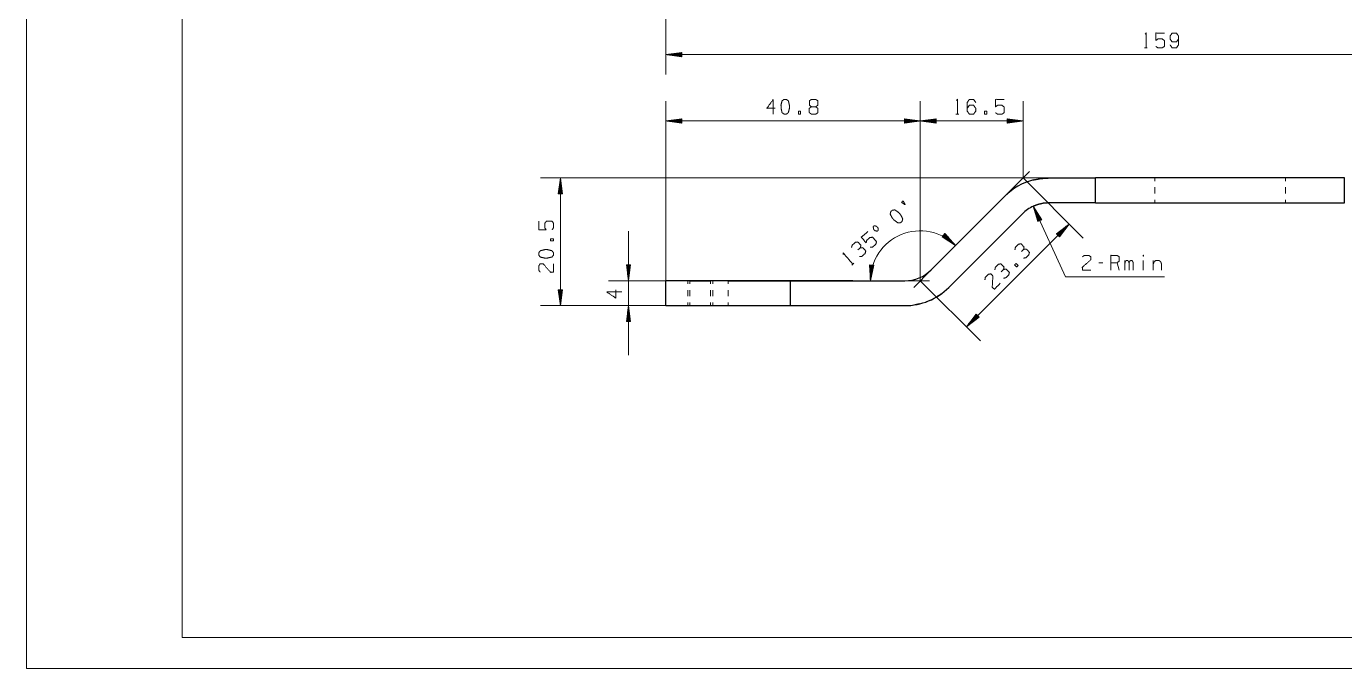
# Model space of a CAD drawing. Header units: millimetres. Extents: x 0 to 420, y 0 to 297.
# Drawn here: x 0 to 211.7, y 0 to 103.1 of the extents above; entities that cross this region are included whole.
import ezdxf

# ---------------------------------------------------------------- set-up
doc = ezdxf.new("R2010")
doc.units = ezdxf.units.MM
doc.layers.add('101', color=7, linetype='Continuous', true_color=0xffffff)

msp = doc.modelspace()

# ---------------------------------------------------------------- linework, layer by layer
at = {"layer": '101', "color": 133, "linetype": 'Continuous', "lineweight": 18}
for p, q in [((0, 297), (0, 0)), ((25, 292), (25, 5)), ((25, 5), (415, 5)), ((0, 0), (420, 0))]:
    msp.add_line(p, q, dxfattribs=at)
at = {"layer": '101', "color": 22, "linetype": 'Continuous', "lineweight": 18}
for p, q in [((102.74, 190.94), (102.74, 95.41)), ((105.28, 98.91), (102.74, 98.58)), ((102.74, 98.58), (105.28, 98.25)), ((261.74, 98.58), (102.74, 98.58)), ((105.28, 98.61), (102.94, 98.61)), ((105.28, 98.55), (102.94, 98.55)), ((105.28, 98.66), (103.32, 98.66)), ((105.28, 98.5), (103.32, 98.5)), ((105.28, 98.71), (103.71, 98.71)), ((105.28, 98.45), (103.71, 98.45)), ((105.28, 98.76), (104.1, 98.76)), ((105.28, 98.4), (104.1, 98.4)), ((105.28, 98.81), (104.48, 98.81)), ((105.28, 98.35), (104.48, 98.35)), ((105.28, 98.86), (104.87, 98.86)), ((105.28, 98.3), (104.87, 98.3)), ((105.28, 98.91), (105.25, 98.91)), ((105.28, 98.91), (105.25, 98.91)), ((105.28, 98.25), (105.25, 98.25)), ((105.28, 98.25), (105.25, 98.25)), ((105.28, 98.25), (105.28, 98.91)), ((102.74, 62.28), (102.74, 91.1)), ((143.59, 62.28), (143.59, 91.1)), ((143.59, 62.28), (143.59, 91.1)), ((160.09, 78.78), (160.09, 91.1)), ((105.28, 88.26), (102.74, 87.93)), ((102.74, 87.93), (105.28, 87.59)), ((102.74, 87.93), (143.59, 87.93)), ((105.28, 87.95), (102.94, 87.95)), ((105.28, 87.9), (102.94, 87.9)), ((105.28, 88), (103.32, 88)), ((105.28, 87.85), (103.32, 87.85)), ((105.28, 88.06), (103.71, 88.06)), ((105.28, 87.8), (103.71, 87.8)), ((105.28, 88.11), (104.1, 88.11)), ((105.28, 87.75), (104.1, 87.75)), ((105.28, 88.16), (104.48, 88.16)), ((105.28, 87.7), (104.48, 87.7)), ((105.28, 88.21), (104.87, 88.21)), ((105.28, 87.65), (104.87, 87.65)), ((105.28, 88.26), (105.25, 88.26)), ((105.28, 88.26), (105.25, 88.26)), ((105.28, 87.6), (105.25, 87.6)), ((105.28, 87.6), (105.25, 87.6)), ((105.28, 87.59), (105.28, 88.26)), ((141.05, 88.26), (141.08, 88.26)), ((141.05, 88.26), (141.08, 88.26)), ((141.05, 88.26), (141.05, 87.59)), ((143.59, 87.93), (141.05, 88.26)), ((141.05, 88.21), (141.47, 88.21)), ((141.05, 88.16), (141.85, 88.16)), ((141.05, 88.11), (142.24, 88.11)), ((141.05, 88.06), (142.62, 88.06)), ((141.05, 88), (143.01, 88)), ((141.05, 87.95), (143.39, 87.95)), ((141.05, 87.59), (143.59, 87.93)), ((141.05, 87.9), (143.39, 87.9)), ((141.05, 87.85), (143.01, 87.85)), ((141.05, 87.8), (142.62, 87.8)), ((141.05, 87.75), (142.24, 87.75)), ((141.05, 87.7), (141.85, 87.7)), ((141.05, 87.65), (141.47, 87.65)), ((141.05, 87.6), (141.08, 87.6)), ((141.05, 87.6), (141.08, 87.6)), ((146.13, 88.26), (143.59, 87.93)), ((143.59, 87.93), (146.13, 87.59)), ((143.59, 87.93), (160.09, 87.93)), ((146.13, 87.95), (143.78, 87.95)), ((146.13, 87.9), (143.78, 87.9)), ((146.13, 88), (144.17, 88)), ((146.13, 87.85), (144.17, 87.85)), ((146.13, 88.06), (144.55, 88.06)), ((146.13, 87.8), (144.55, 87.8)), ((146.13, 88.11), (144.94, 88.11)), ((146.13, 87.75), (144.94, 87.75)), ((146.13, 88.16), (145.32, 88.16)), ((146.13, 87.7), (145.32, 87.7)), ((146.13, 88.21), (145.71, 88.21)), ((146.13, 87.65), (145.71, 87.65)), ((146.13, 88.26), (146.1, 88.26)), ((146.13, 88.26), (146.1, 88.26)), ((146.13, 87.6), (146.1, 87.6)), ((146.13, 87.6), (146.1, 87.6)), ((146.13, 87.59), (146.13, 88.26)), ((157.55, 88.26), (157.58, 88.26)), ((157.55, 88.26), (157.58, 88.26)), ((157.55, 88.26), (157.55, 87.59)), ((160.09, 87.93), (157.55, 88.26)), ((157.55, 88.21), (157.97, 88.21)), ((157.55, 88.16), (158.35, 88.16)), ((157.55, 88.11), (158.74, 88.11)), ((157.55, 88.06), (159.12, 88.06)), ((157.55, 88), (159.51, 88)), ((157.55, 87.95), (159.89, 87.95)), ((157.55, 87.59), (160.09, 87.93)), ((157.55, 87.9), (159.89, 87.9)), ((157.55, 87.85), (159.51, 87.85)), ((157.55, 87.8), (159.12, 87.8)), ((157.55, 87.75), (158.74, 87.75)), ((157.55, 87.7), (158.35, 87.7)), ((157.55, 87.65), (157.97, 87.65)), ((157.55, 87.6), (157.58, 87.6)), ((157.55, 87.6), (157.58, 87.6)), ((171.74, 78.78), (82.6, 78.78)), ((85.78, 78.78), (85.44, 76.24)), ((85.75, 76.24), (85.75, 78.59)), ((86.11, 76.24), (85.78, 78.78)), ((85.78, 58.28), (85.78, 78.78)), ((85.8, 76.24), (85.8, 78.59)), ((160.09, 78.78), (169.74, 69.13)), ((85.44, 76.24), (85.44, 76.27)), ((85.44, 76.24), (85.44, 76.27)), ((85.44, 76.24), (86.11, 76.24)), ((85.5, 76.24), (85.5, 76.66)), ((85.55, 76.24), (85.55, 77.05)), ((85.6, 76.24), (85.6, 77.43)), ((85.65, 76.24), (85.65, 77.82)), ((85.7, 76.24), (85.7, 78.2)), ((85.85, 76.24), (85.85, 78.2)), ((85.9, 76.24), (85.9, 77.82)), ((85.95, 76.24), (85.95, 77.43)), ((86, 76.24), (86, 77.05)), ((86.05, 76.24), (86.05, 76.66)), ((86.11, 76.24), (86.11, 76.27)), ((86.11, 76.24), (86.11, 76.27)), ((163.1, 72.07), (161.74, 74.24)), ((161.74, 74.24), (162.49, 71.79)), ((166.91, 62.89), (161.74, 74.24)), ((162.77, 71.92), (161.8, 74.06)), ((162.82, 71.94), (161.85, 74.08)), ((162.73, 71.9), (161.91, 73.69)), ((162.68, 71.88), (162.03, 73.31)), ((162.87, 71.96), (162.05, 73.75)), ((162.63, 71.86), (162.14, 72.94)), ((162.91, 71.98), (162.26, 73.42)), ((162.59, 71.84), (162.26, 72.57)), ((162.54, 71.82), (162.37, 72.2)), ((162.96, 72.01), (162.47, 73.09)), ((162.49, 71.79), (163.1, 72.07)), ((163, 72.03), (162.67, 72.76)), ((163.05, 72.05), (162.88, 72.43)), ((163.1, 72.07), (163.08, 72.1)), ((163.1, 72.07), (163.08, 72.1)), ((96.71, 50.35), (96.71, 70.22)), ((150.99, 54.88), (167.49, 71.38)), ((162.5, 71.8), (162.48, 71.82)), ((162.5, 71.8), (162.48, 71.82)), ((167.49, 71.38), (165.46, 69.82)), ((165.5, 69.78), (165.8, 70.07)), ((165.54, 69.74), (166.1, 70.31)), ((165.57, 69.71), (166.41, 70.55)), ((165.61, 69.67), (166.72, 70.78)), ((165.64, 69.64), (167.03, 71.02)), ((165.68, 69.6), (167.34, 71.26)), ((165.72, 69.56), (167.38, 71.22)), ((165.75, 69.53), (167.14, 70.91)), ((165.79, 69.49), (166.9, 70.61)), ((165.82, 69.46), (166.66, 70.3)), ((165.86, 69.42), (166.43, 69.99)), ((165.93, 69.34), (167.49, 71.38)), ((147.55, 69.86), (147.11, 69.35)), ((147.11, 69.35), (147.14, 69.33)), ((147.11, 69.35), (147.14, 69.33)), ((147.11, 69.35), (149.26, 67.95)), ((147.15, 69.39), (147.46, 69.12)), ((147.18, 69.43), (147.79, 68.91)), ((147.21, 69.47), (148.12, 68.7)), ((147.25, 69.51), (148.44, 68.48)), ((147.28, 69.55), (148.77, 68.27)), ((147.31, 69.59), (149.1, 68.06)), ((147.34, 69.62), (149.13, 68.1)), ((147.38, 69.66), (148.87, 68.39)), ((147.41, 69.7), (148.61, 68.68)), ((147.44, 69.74), (148.35, 68.97)), ((147.48, 69.78), (148.09, 69.26)), ((147.51, 69.82), (147.83, 69.55)), ((147.54, 69.86), (147.57, 69.84)), ((147.54, 69.86), (147.57, 69.84)), ((149.26, 67.95), (147.55, 69.86)), ((165.46, 69.81), (165.49, 69.84)), ((165.46, 69.81), (165.49, 69.84)), ((165.46, 69.82), (165.93, 69.34)), ((165.9, 69.38), (166.19, 69.68)), ((165.93, 69.35), (165.95, 69.37)), ((165.93, 69.35), (165.95, 69.37)), ((96.37, 64.82), (96.71, 62.28)), ((97.04, 64.82), (96.37, 64.82)), ((96.38, 64.82), (96.38, 64.79)), ((96.38, 64.82), (96.38, 64.79)), ((96.43, 64.82), (96.43, 64.41)), ((96.48, 64.82), (96.48, 64.02)), ((96.53, 64.82), (96.53, 63.63)), ((96.58, 64.82), (96.58, 63.25)), ((96.63, 64.82), (96.63, 62.86)), ((96.68, 64.82), (96.68, 62.48)), ((96.71, 62.28), (97.04, 64.82)), ((96.73, 64.82), (96.73, 62.48)), ((96.78, 64.82), (96.78, 62.86)), ((96.84, 64.82), (96.84, 63.25)), ((96.89, 64.82), (96.89, 63.63)), ((96.94, 64.82), (96.94, 64.02)), ((96.99, 64.82), (96.99, 64.41)), ((97.04, 64.82), (97.04, 64.79)), ((97.04, 64.82), (97.04, 64.79)), ((135.44, 64.84), (135.43, 64.81)), ((135.44, 64.84), (135.43, 64.81)), ((135.43, 64.84), (135.57, 62.28)), ((136.1, 64.79), (135.43, 64.84)), ((135.49, 64.84), (135.45, 64.42)), ((135.54, 64.83), (135.47, 64.03)), ((135.59, 64.83), (135.5, 63.64)), ((135.64, 64.83), (135.52, 63.25)), ((135.69, 64.82), (135.54, 62.87)), ((135.74, 64.82), (135.56, 62.48)), ((135.57, 62.28), (136.1, 64.79)), ((135.79, 64.81), (135.61, 62.47)), ((135.84, 64.81), (135.69, 62.85)), ((135.89, 64.81), (135.77, 63.23)), ((135.94, 64.8), (135.85, 63.62)), ((135.99, 64.8), (135.93, 64)), ((136.04, 64.79), (136.01, 64.38)), ((136.09, 64.79), (136.09, 64.76)), ((136.09, 64.79), (136.09, 64.76)), ((102.74, 62.28), (93.53, 62.28)), ((122.74, 62.28), (138.74, 62.28)), ((143.59, 62.28), (153.24, 52.63)), ((169.45, 62.89), (166.91, 62.89)), ((169.45, 62.89), (182.8, 62.89)), ((85.44, 60.82), (85.44, 60.79)), ((85.44, 60.82), (85.44, 60.79)), ((85.44, 60.82), (85.78, 58.28)), ((86.11, 60.82), (85.44, 60.82)), ((85.5, 60.82), (85.5, 60.41)), ((85.55, 60.82), (85.55, 60.02)), ((85.6, 60.82), (85.6, 59.63)), ((85.65, 60.82), (85.65, 59.25)), ((85.7, 60.82), (85.7, 58.86)), ((85.75, 60.82), (85.75, 58.48)), ((85.78, 58.28), (86.11, 60.82)), ((85.8, 60.82), (85.8, 58.48)), ((85.85, 60.82), (85.85, 58.86)), ((85.9, 60.82), (85.9, 59.25)), ((85.95, 60.82), (85.95, 59.63)), ((86, 60.82), (86, 60.02)), ((86.05, 60.82), (86.05, 60.41)), ((86.11, 60.82), (86.11, 60.79)), ((86.11, 60.82), (86.11, 60.79)), ((132.74, 58.28), (82.6, 58.28)), ((102.74, 58.28), (93.53, 58.28)), ((96.71, 58.28), (96.37, 55.74)), ((96.58, 55.74), (96.58, 57.32)), ((96.63, 55.74), (96.63, 57.7)), ((96.68, 55.74), (96.68, 58.09)), ((97.04, 55.74), (96.71, 58.28)), ((96.73, 55.74), (96.73, 58.09)), ((96.78, 55.74), (96.78, 57.7)), ((96.84, 55.74), (96.84, 57.32)), ((96.37, 55.74), (97.04, 55.74)), ((96.38, 55.74), (96.38, 55.77)), ((96.38, 55.74), (96.38, 55.77)), ((96.43, 55.74), (96.43, 56.16)), ((96.48, 55.74), (96.48, 56.55)), ((96.53, 55.74), (96.53, 56.93)), ((96.89, 55.74), (96.89, 56.93)), ((96.94, 55.74), (96.94, 56.55)), ((96.99, 55.74), (96.99, 56.16)), ((97.04, 55.74), (97.04, 55.77)), ((97.04, 55.74), (97.04, 55.77)), ((152.55, 56.91), (150.99, 54.88)), ((150.99, 54.88), (153.03, 56.44)), ((152.77, 56.69), (151.11, 55.03)), ((152.81, 56.66), (151.15, 55)), ((152.74, 56.73), (151.35, 55.34)), ((152.84, 56.62), (151.46, 55.23)), ((152.7, 56.76), (151.59, 55.65)), ((152.88, 56.58), (151.77, 55.47)), ((152.66, 56.8), (151.82, 55.96)), ((152.63, 56.83), (152.06, 56.27)), ((152.92, 56.55), (152.07, 55.71)), ((152.59, 56.87), (152.3, 56.58)), ((152.95, 56.51), (152.38, 55.94)), ((152.56, 56.91), (152.53, 56.88)), ((152.56, 56.91), (152.53, 56.88)), ((153.03, 56.44), (152.55, 56.91)), ((152.99, 56.48), (152.69, 56.18)), ((153.02, 56.44), (153, 56.42)), ((153.02, 56.44), (153, 56.42))]:
    msp.add_line(p, q, dxfattribs=at)
at = {"layer": '101', "color": 72, "linetype": 'Continuous', "lineweight": 18}
for p, q in [((179.62, 99.67), (180.05, 99.67)), ((149.32, 89.02), (149.75, 89.02)), ((132.6, 64.8), (132.92, 65.08)), ((172.91, 65.18), (172.24, 65.18)), ((175.53, 63.98), (175.19, 65.18)), ((176.46, 63.98), (176.46, 65.55)), ((179.41, 65.55), (179.41, 63.98)), ((181.01, 65.55), (181.01, 63.98))]:
    msp.add_line(p, q, dxfattribs=at)
at = {"layer": '101', "color": 151, "linetype": 'Continuous', "lineweight": 18}
for p, q in [((157.16, 75.85), (161.15, 79.84)), ((145.35, 64.04), (142.53, 61.22)), ((141.1, 62.28), (145.09, 62.28))]:
    msp.add_line(p, q, dxfattribs=at)
at = {"layer": '101', "color": 151, "linetype": 'Continuous', "lineweight": 25}
for p, q in [((171.74, 74.78), (171.74, 78.78)), ((211.74, 78.78), (171.74, 78.78)), ((211.74, 74.78), (211.74, 78.78)), ((145.35, 64.04), (157.16, 75.85)), ((171.74, 74.78), (211.74, 74.78)), ((159.99, 73.03), (148.17, 61.21)), ((122.74, 62.28), (102.74, 62.28)), ((102.74, 58.28), (102.74, 62.28)), ((112.74, 62.28), (102.74, 62.28)), ((112.74, 62.28), (122.74, 62.28)), ((122.74, 58.28), (122.74, 62.28)), ((122.74, 62.28), (141.1, 62.28)), ((132.74, 62.28), (141.1, 62.28)), ((102.74, 58.28), (122.74, 58.28)), ((122.74, 58.28), (141.1, 58.28))]:
    msp.add_line(p, q, dxfattribs=at)
at = {"layer": '101', "color": 53, "linetype": 'Continuous', "lineweight": 18}
for p, q in [((181.24, 78.78), (181.24, 78.28)), ((202.24, 78.28), (202.24, 78.78)), ((181.24, 77.28), (181.24, 76.28)), ((202.24, 76.28), (202.24, 77.28)), ((181.24, 75.28), (181.24, 74.78)), ((202.24, 74.78), (202.24, 75.28)), ((102.74, 61.78), (102.74, 62.28)), ((106.24, 62.28), (106.24, 61.78)), ((106.59, 62.28), (106.59, 61.78)), ((109.89, 61.78), (109.89, 62.28)), ((110.24, 62.28), (110.24, 61.78)), ((112.74, 61.78), (112.74, 62.28)), ((102.74, 59.78), (102.74, 60.78)), ((106.24, 60.78), (106.24, 59.78)), ((106.59, 60.78), (106.59, 59.78)), ((109.89, 59.78), (109.89, 60.78)), ((110.24, 60.78), (110.24, 59.78)), ((112.74, 59.78), (112.74, 60.78)), ((148.17, 61.21), (147.8, 60.89)), ((102.74, 58.28), (102.74, 58.78)), ((103.24, 58.28), (102.74, 58.28)), ((102.74, 58.28), (102.74, 58.28)), ((105.24, 58.28), (104.24, 58.28)), ((106.24, 58.78), (106.24, 58.28)), ((107.24, 58.28), (106.24, 58.28)), ((106.33, 58.28), (106.24, 58.28)), ((106.59, 58.28), (106.51, 58.28)), ((106.59, 58.78), (106.59, 58.28)), ((107.83, 58.28), (108.24, 58.28)), ((108.24, 58.28), (107.83, 58.28)), ((107.83, 58.28), (108.24, 58.28)), ((108.24, 58.28), (107.83, 58.28)), ((108.66, 58.28), (108.24, 58.28)), ((108.24, 58.28), (108.66, 58.28)), ((108.66, 58.28), (108.24, 58.28)), ((108.24, 58.28), (108.66, 58.28)), ((109.24, 58.28), (108.24, 58.28)), ((109.89, 58.28), (109.89, 58.78)), ((109.89, 58.28), (109.98, 58.28)), ((110.16, 58.28), (110.24, 58.28)), ((110.24, 58.78), (110.24, 58.28)), ((111.24, 58.28), (110.24, 58.28)), ((112.74, 58.28), (112.24, 58.28)), ((112.74, 58.28), (112.74, 58.78)), ((113.24, 58.28), (112.74, 58.28)), ((115.24, 58.28), (114.24, 58.28)), ((117.24, 58.28), (116.24, 58.28)), ((119.24, 58.28), (118.24, 58.28)), ((121.24, 58.28), (120.24, 58.28)), ((122.74, 58.28), (122.24, 58.28)), ((126.24, 58.28), (127.24, 58.28)), ((130.24, 58.28), (131.24, 58.28)), ((132.24, 58.28), (132.74, 58.28)), ((132.74, 58.28), (133.27, 58.28)), ((134.31, 58.28), (135.36, 58.28)), ((136.4, 58.28), (137.45, 58.28)), ((138.49, 58.28), (139.54, 58.28)), ((140.58, 58.28), (141.1, 58.28)), ((141.59, 58.32), (141.1, 58.28)), ((145.37, 59.26), (144.46, 58.89))]:
    msp.add_line(p, q, dxfattribs=at)
at = {"layer": '101', "color": 151, "linetype": 'Continuous', "lineweight": 25}
for centre, radius, start, end in [((164.23, 68.78), 10, 104.3904, 135), ((164.23, 68.78), 6, 114.4698, 135), ((141.1, 68.28), 6, 270, 315), ((141.1, 68.28), 6, 270, 315), ((141.1, 68.28), 10, 270, 315)]:
    msp.add_arc(centre, radius, start, end, dxfattribs=at)
at = {"layer": '101', "color": 22, "linetype": 'Continuous', "lineweight": 18}
msp.add_arc((143.59, 62.28), 8.02, 45, 180, dxfattribs=at)
at = {"layer": '101', "color": 72, "linetype": 'Continuous', "lineweight": 18}
for points, knots in [([(179.7, 101.85), (179.84, 102.05), (179.84, 99.67)], [0, 0, 0.093491, 1, 1]), ([(181.42, 99.9), (181.76, 99.67), (182.45, 99.67), (182.79, 99.9), (182.79, 100.85), (182.45, 101.1), (181.76, 101.1), (181.42, 100.87), (181.42, 102.05), (182.79, 102.05)], [0, 0, 0.062227, 0.168342, 0.230571, 0.376816, 0.441267, 0.547382, 0.609609, 0.79049, 1, 1]), ([(183.72, 100.15), (184.04, 99.67), (184.73, 99.67), (185.06, 100.15), (185.06, 101.57), (184.73, 102.05), (184.04, 102.05), (183.72, 101.57), (183.7, 101.1), (184.04, 100.62), (184.73, 100.62), (185.06, 101.1)], [0, 0, 0.076855, 0.169526, 0.247728, 0.439296, 0.517498, 0.610169, 0.687024, 0.750924, 0.829127, 0.921798, 1, 1]), ([(120.29, 89.97), (118.95, 89.97), (119.96, 91.4), (119.96, 89.02)], [0, 0, 0.24587, 0.565296, 1, 1]), ([(122.06, 89.02), (122.39, 89.27), (122.57, 89.97), (122.57, 90.45), (122.39, 91.17), (122.06, 91.4), (121.72, 91.4), (121.38, 91.17), (121.21, 90.45), (121.23, 89.97), (121.38, 89.27), (121.72, 89.02), (122.06, 89.02)], [0, 0, 0.067526, 0.183972, 0.260584, 0.380943, 0.446141, 0.500306, 0.565504, 0.685864, 0.762529, 0.878309, 0.945835, 1, 1]), ([(126.1, 90.22), (125.78, 90.45), (125.78, 91.17), (126.1, 91.4), (126.79, 91.4), (127.12, 91.17), (127.12, 90.45), (126.79, 90.22), (126.1, 90.22), (125.76, 89.97), (125.76, 89.27), (126.1, 89.02), (126.79, 89.02), (127.12, 89.25), (127.12, 89.97), (126.79, 90.22)], [0, 0, 0.047573, 0.136085, 0.183659, 0.267815, 0.317165, 0.405677, 0.455028, 0.539184, 0.590297, 0.675756, 0.726869, 0.811025, 0.860376, 0.948887, 1, 1]), ([(149.39, 91.2), (149.54, 91.4), (149.54, 89.02)], [0, 0, 0.093489, 1, 1]), ([(151.14, 89.97), (151.46, 90.45), (152.15, 90.45), (152.48, 89.97), (152.48, 89.5), (152.15, 89.02), (151.46, 89.02), (151.14, 89.5), (151.14, 90.92), (151.46, 91.4), (152.15, 91.4), (152.48, 90.92)], [0, 0, 0.076963, 0.169762, 0.248074, 0.312018, 0.39033, 0.483129, 0.560092, 0.751926, 0.828889, 0.921688, 1, 1]), ([(155.68, 89.25), (156.01, 89.02), (156.7, 89.02), (157.04, 89.25), (157.04, 90.2), (156.7, 90.45), (156.01, 90.45), (155.68, 90.22), (155.68, 91.4), (157.04, 91.4)], [0, 0, 0.062228, 0.168343, 0.230571, 0.376816, 0.441265, 0.547381, 0.609609, 0.79049, 1, 1]), ([(124, 89.02), (124.33, 89.02), (124.33, 89.5), (124, 89.5), (124, 89.02)], [0, 0, 0.207088, 0.5, 0.707088, 1, 1]), ([(153.91, 89.02), (154.25, 89.02), (154.25, 89.5), (153.91, 89.5), (153.91, 89.02)], [0, 0, 0.207088, 0.5, 0.707088, 1, 1]), ([(141.17, 74.47), (140.57, 74.88), (140.83, 75.1), (141.17, 74.47)], [0, 0, 0.406597, 0.595724, 1, 1]), ([(140.67, 71.82), (140.76, 72.23), (140.43, 72.87), (140.12, 73.23), (139.51, 73.66), (139.11, 73.61), (138.85, 73.39), (138.75, 73), (139.09, 72.34), (139.42, 71.99), (140, 71.57), (140.41, 71.6), (140.67, 71.82)], [0, 0, 0.067525, 0.183971, 0.260583, 0.380943, 0.446141, 0.500306, 0.565504, 0.685864, 0.762529, 0.878311, 0.945836, 1, 1]), ([(84.46, 70.46), (84.68, 70.8), (84.68, 71.49), (84.46, 71.82), (83.51, 71.82), (83.26, 71.49), (83.26, 70.8), (83.48, 70.46), (82.31, 70.46), (82.31, 71.82)], [0, 0, 0.062228, 0.168344, 0.230571, 0.376815, 0.441265, 0.54738, 0.609608, 0.79049, 1, 1]), ([(135.52, 67.65), (135.93, 67.7), (136.45, 68.15), (136.55, 68.54), (135.93, 69.26), (135.51, 69.23), (134.99, 68.77), (134.88, 68.38), (134.11, 69.27), (135.14, 70.16)], [0, 0, 0.062227, 0.168344, 0.230571, 0.376815, 0.441266, 0.547381, 0.609609, 0.79049, 1, 1]), ([(136.67, 70.23), (136.84, 70.38), (136.79, 70.77), (136.58, 71.01), (136.2, 71.12), (136.03, 70.97), (136.07, 70.57), (136.28, 70.33), (136.67, 70.23)], [0, 0, 0.085681, 0.230393, 0.351584, 0.496295, 0.581976, 0.730395, 0.851583, 1, 1]), ([(84.68, 68.7), (84.68, 69.03), (84.21, 69.03), (84.21, 68.7), (84.68, 68.7)], [0, 0, 0.207088, 0.5, 0.707088, 1, 1]), ([(133.94, 67.56), (134.05, 67.95), (133.57, 68.5), (133.17, 68.45), (132.65, 68), (132.54, 67.61)], [0, 0, 0.153876, 0.429855, 0.583727, 0.846125, 1, 1]), ([(160.18, 67.31), (160.26, 67.7), (159.75, 68.22), (159.35, 68.14), (158.86, 67.65), (158.79, 67.25)], [0, 0, 0.153875, 0.429852, 0.583727, 0.846124, 1, 1]), ([(84.68, 66.76), (84.43, 67.09), (83.73, 67.27), (83.26, 67.27), (82.53, 67.09), (82.31, 66.76), (82.31, 66.42), (82.53, 66.09), (83.26, 65.91), (83.73, 65.93), (84.43, 66.09), (84.68, 66.42), (84.68, 66.76)], [0, 0, 0.067526, 0.183971, 0.260583, 0.380943, 0.446141, 0.500306, 0.565505, 0.685864, 0.762529, 0.87831, 0.945835, 1, 1]), ([(131.22, 66.49), (131.2, 66.74), (132.76, 64.94)], [0, 0, 0.09349, 1, 1]), ([(133.82, 66.17), (134.21, 66.2), (134.73, 66.66), (134.83, 67.05), (134.36, 67.59), (133.94, 67.56), (133.55, 67.23)], [0, 0, 0.124121, 0.343689, 0.472446, 0.703376, 0.836733, 1, 1]), ([(160.16, 65.91), (160.54, 65.97), (161.03, 66.46), (161.11, 66.86), (160.6, 67.37), (160.18, 67.31), (159.82, 66.95)], [0, 0, 0.124122, 0.343688, 0.472447, 0.703377, 0.836732, 1, 1]), ([(169.63, 66.13), (169.95, 66.35), (170.64, 66.35), (170.97, 66.13), (170.97, 65.65), (169.61, 64.45), (169.63, 63.98), (170.97, 63.98)], [0, 0, 0.069693, 0.192977, 0.265273, 0.350227, 0.67474, 0.759753, 1, 1]), ([(174.18, 63.98), (174.18, 66.35), (175.19, 66.35), (175.53, 66.13), (175.53, 65.4), (175.19, 65.18), (174.18, 65.18)], [0, 0, 0.400952, 0.571034, 0.639278, 0.761674, 0.829918, 1, 1]), ([(179.41, 66.2), (179.44, 66.3), (179.41, 66.38), (179.37, 66.3), (179.41, 66.2)], [0, 0, 0.280622, 0.5, 0.719378, 1, 1]), ([(82.53, 63.65), (82.31, 63.97), (82.31, 64.66), (82.53, 64.99), (83.01, 64.99), (84.21, 63.63), (84.68, 63.65), (84.68, 64.99)], [0, 0, 0.069693, 0.192978, 0.265275, 0.350228, 0.674741, 0.759752, 1, 1]), ([(156.96, 64.09), (157.04, 64.48), (156.53, 65), (156.13, 64.92), (155.64, 64.43), (155.57, 64.04)], [0, 0, 0.153875, 0.429852, 0.583727, 0.846124, 1, 1]), ([(156.94, 62.69), (157.32, 62.75), (157.81, 63.24), (157.89, 63.64), (157.38, 64.15), (156.96, 64.09), (156.6, 63.73)], [0, 0, 0.124119, 0.343688, 0.472447, 0.703377, 0.836732, 1, 1]), ([(159.06, 64.49), (159.3, 64.72), (158.96, 65.06), (158.72, 64.82), (159.06, 64.49)], [0, 0, 0.207088, 0.5, 0.707088, 1, 1]), ([(176.46, 65.08), (176.51, 65.35), (176.69, 65.53), (176.88, 65.53), (177.06, 65.35), (177.13, 65.08), (177.13, 63.98)], [0, 0, 0.118878, 0.224457, 0.306985, 0.412563, 0.533087, 1, 1]), ([(177.13, 65.08), (177.18, 65.35), (177.36, 65.53), (177.57, 65.53), (177.73, 65.35), (177.8, 65.08), (177.8, 63.98)], [0, 0, 0.118605, 0.22394, 0.313762, 0.413917, 0.534163, 1, 1]), ([(181.01, 64.95), (181.12, 65.25), (181.31, 65.48), (181.56, 65.55), (181.79, 65.55), (182.04, 65.48), (182.23, 65.25), (182.34, 64.95), (182.34, 63.98)], [0, 0, 0.107753, 0.208452, 0.296011, 0.37382, 0.461379, 0.562078, 0.669831, 1, 1]), ([(153.97, 62.44), (154.03, 62.82), (154.52, 63.31), (154.92, 63.39), (155.25, 63.05), (155.14, 61.24), (155.49, 60.92), (156.44, 61.87)], [0, 0, 0.069692, 0.192977, 0.265274, 0.350227, 0.67474, 0.759753, 1, 1]), ([(94.67, 60.82), (94.67, 59.48), (93.24, 60.49), (95.62, 60.49)], [0, 0, 0.24587, 0.565295, 1, 1])]:
    msp.add_open_spline(points, degree=1, knots=knots, dxfattribs=at)
at = {"layer": '101', "color": 151, "linetype": 'Continuous', "lineweight": 25}
for points, knots in [([(161.74, 78.47), (162.97, 78.7), (164.23, 78.78)], [0, 0, 0.496045, 1, 1]), ([(164.23, 78.78), (165.62, 78.78), (168.12, 78.78), (170.07, 78.78), (171.32, 78.78), (171.74, 78.78)], [0, 0, 0.184771, 0.517397, 0.77761, 0.94319, 1, 1]), ([(164.23, 74.78), (163.38, 74.72), (162.5, 74.53), (161.74, 74.24)], [0, 0, 0.334152, 0.683124, 1, 1]), ([(171.74, 74.78), (171.64, 74.78), (170.79, 74.78), (169.18, 74.78), (166.92, 74.78), (164.23, 74.78)], [0, 0, 0.014279, 0.12668, 0.341885, 0.64152, 1, 1]), ([(108.24, 62.28), (107.08, 62.28), (106.59, 62.28), (107.08, 62.28), (108.24, 62.28)], [0, 0, 0.353552, 0.5, 0.646448, 1, 1]), ([(108.24, 62.28), (107.08, 62.28), (106.59, 62.28), (107.08, 62.28), (108.24, 62.28)], [0, 0, 0.353552, 0.5, 0.646448, 1, 1]), ([(108.24, 62.28), (109.41, 62.28), (109.89, 62.28), (109.41, 62.28), (108.24, 62.28)], [0, 0, 0.353553, 0.5, 0.646447, 1, 1]), ([(108.24, 62.28), (109.41, 62.28), (109.89, 62.28), (109.41, 62.28), (108.24, 62.28)], [0, 0, 0.353553, 0.5, 0.646447, 1, 1]), ([(132.74, 62.28), (129.93, 62.28), (127.34, 62.28), (125.19, 62.28), (123.65, 62.28), (122.85, 62.28), (122.74, 62.28)], [0, 0, 0.281733, 0.540641, 0.755749, 0.909632, 0.989822, 1, 1])]:
    msp.add_open_spline(points, degree=1, knots=knots, dxfattribs=at)
at = {"layer": '101', "color": 53, "linetype": 'Continuous', "lineweight": 18}
for points, knots in [([(147.05, 60.26), (146.98, 60.19), (146.23, 59.73)], [0, 0, 0.099997, 1, 1]), ([(122.74, 58.28), (123.15, 58.28), (123.24, 58.28)], [0, 0, 0.810141, 1, 1]), ([(124.24, 58.28), (124.33, 58.28), (125.24, 58.28)], [0, 0, 0.087467, 1, 1]), ([(143.53, 58.61), (142.67, 58.41), (142.57, 58.4)], [0, 0, 0.9, 1, 1])]:
    msp.add_open_spline(points, degree=1, knots=knots, dxfattribs=at)
for points in [[(107.01, 58.28), (106.59, 58.28), (107.01, 58.28)], [(107.01, 58.28), (106.59, 58.28), (107.01, 58.28)], [(109.48, 58.28), (109.89, 58.28), (109.48, 58.28)], [(109.48, 58.28), (109.89, 58.28), (109.48, 58.28)], [(128.24, 58.28), (129.24, 58.28)]]:
    msp.add_open_spline(points, degree=1, dxfattribs=at)

doc.saveas('drawing.dxf')
